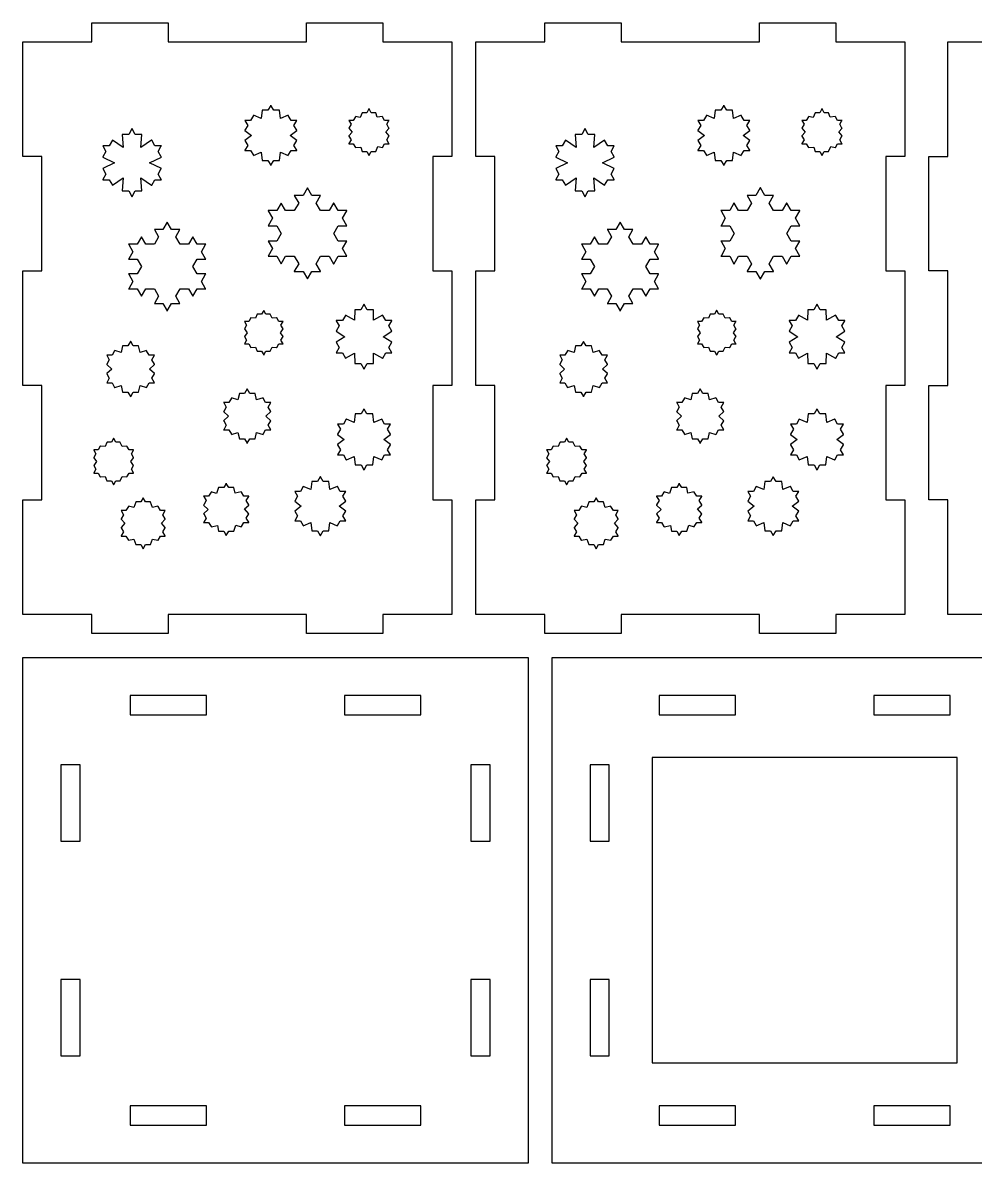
# Model space of a CAD drawing. Header units: millimetres. Extents: x 0 to 375, y -239 to 0.
# Drawn here: x 0 to 199.8, y -239 to 0 of the extents above; entities that cross this region are included whole.
import ezdxf

# ---------------------------------------------------------------- set-up
doc = ezdxf.new("R2010")
doc.units = ezdxf.units.MM
doc.layers.add('CUT', color=1, linetype='Continuous')

msp = doc.modelspace()

# ---------------------------------------------------------------- linework, layer by layer
at = {"layer": 'CUT'}
for points in [[(4, -124), (0, -124), (0, -100), (4, -100), (4, -76), (0, -76), (0, -52), (4, -52), (4, -28), (0, -28), (0, -4), (4, -4), (14.5, -4), (14.5, 0), (30.5, 0), (30.5, -4), (59.5, -4), (59.5, 0), (75.5, 0), (75.5, -4), (86, -4), (90, -4), (90, -28), (86, -28), (86, -52), (90, -52), (90, -76), (86, -76), (86, -100), (90, -100), (90, -124), (86, -124), (75.5, -124), (75.5, -128), (59.5, -128), (59.5, -124), (30.5, -124), (30.5, -128), (14.5, -128), (14.5, -124), (4, -124)], [(99, -124), (95, -124), (95, -100), (99, -100), (99, -76), (95, -76), (95, -52), (99, -52), (99, -28), (95, -28), (95, -4), (99, -4), (109.5, -4), (109.5, 0), (125.5, 0), (125.5, -4), (154.5, -4), (154.5, 0), (170.5, 0), (170.5, -4), (181, -4), (185, -4), (185, -28), (181, -28), (181, -52), (185, -52), (185, -76), (181, -76), (181, -100), (185, -100), (185, -124), (181, -124), (170.5, -124), (170.5, -128), (154.5, -128), (154.5, -124), (125.5, -124), (125.5, -128), (109.5, -128), (109.5, -124), (99, -124)], [(46.59, -22.51), (46.57, -22.54), (47.96, -23.59), (46.57, -24.64), (46.59, -24.66), (47.18, -25.68), (46.59, -26.71), (46.58, -26.73), (46.61, -26.73), (47.78, -26.73), (48.37, -27.75), (48.39, -27.78), (49.99, -27.11), (50.21, -28.83), (50.24, -28.83), (51.42, -28.83), (52.01, -29.85), (52.03, -29.88), (52.04, -29.85), (52.63, -28.83), (53.81, -28.83), (53.84, -28.83), (54.06, -27.11), (55.66, -27.78), (55.68, -27.75), (56.27, -26.73), (57.45, -26.73), (57.48, -26.73), (57.46, -26.71), (56.87, -25.68), (57.46, -24.66), (57.48, -24.64), (56.09, -23.59), (57.48, -22.54), (57.46, -22.51), (56.87, -21.49), (57.46, -20.47), (57.48, -20.44), (57.45, -20.44), (56.27, -20.44), (55.68, -19.42), (55.66, -19.39), (54.06, -20.07), (53.84, -18.34), (53.81, -18.34), (52.63, -18.34), (52.04, -17.32), (52.03, -17.29), (52.01, -17.32), (51.42, -18.34), (50.24, -18.34), (50.21, -18.34), (49.99, -20.07), (48.39, -19.39), (48.37, -19.42), (47.78, -20.44), (46.61, -20.44), (46.58, -20.44), (46.59, -20.47), (47.18, -21.49), (46.59, -22.51)], [(68.4, -22.06), (68.38, -22.09), (69.1, -22.9), (68.38, -23.71), (68.4, -23.74), (68.85, -24.52), (68.4, -25.31), (68.38, -25.33), (68.41, -25.33), (69.32, -25.33), (69.77, -26.12), (69.79, -26.15), (70.88, -26.03), (71.2, -26.96), (71.23, -26.96), (72.13, -26.96), (72.58, -27.74), (72.6, -27.77), (72.62, -27.74), (73.07, -26.96), (73.97, -26.96), (74.01, -26.96), (74.46, -25.95), (75.41, -26.15), (75.43, -26.12), (75.88, -25.33), (76.79, -25.33), (76.82, -25.33), (76.8, -25.31), (76.35, -24.52), (76.8, -23.74), (76.82, -23.71), (76.17, -22.82), (76.82, -22.09), (76.8, -22.06), (76.35, -21.27), (76.8, -20.49), (76.82, -20.46), (76.79, -20.46), (75.88, -20.46), (75.43, -19.68), (75.41, -19.65), (74.32, -19.76), (74.01, -18.84), (73.97, -18.84), (73.07, -18.84), (72.62, -18.05), (72.6, -18.03), (72.58, -18.05), (72.13, -18.84), (71.23, -18.84), (71.2, -18.84), (70.74, -19.85), (69.79, -19.65), (69.77, -19.68), (69.32, -20.46), (68.41, -20.46), (68.38, -20.46), (68.4, -20.49), (68.85, -21.27), (68.4, -22.06)], [(141.59, -22.51), (141.57, -22.54), (142.96, -23.59), (141.57, -24.64), (141.59, -24.66), (142.18, -25.68), (141.59, -26.71), (141.58, -26.73), (141.61, -26.73), (142.78, -26.73), (143.37, -27.75), (143.39, -27.78), (144.99, -27.11), (145.21, -28.83), (145.24, -28.83), (146.42, -28.83), (147.01, -29.85), (147.03, -29.88), (147.04, -29.85), (147.63, -28.83), (148.81, -28.83), (148.84, -28.83), (149.06, -27.11), (150.66, -27.78), (150.68, -27.75), (151.27, -26.73), (152.45, -26.73), (152.48, -26.73), (152.46, -26.71), (151.87, -25.68), (152.46, -24.66), (152.48, -24.64), (151.09, -23.59), (152.48, -22.54), (152.46, -22.51), (151.87, -21.49), (152.46, -20.47), (152.48, -20.44), (152.45, -20.44), (151.27, -20.44), (150.68, -19.42), (150.66, -19.39), (149.06, -20.07), (148.84, -18.34), (148.81, -18.34), (147.63, -18.34), (147.04, -17.32), (147.03, -17.29), (147.01, -17.32), (146.42, -18.34), (145.24, -18.34), (145.21, -18.34), (144.99, -20.07), (143.39, -19.39), (143.37, -19.42), (142.78, -20.44), (141.61, -20.44), (141.58, -20.44), (141.59, -20.47), (142.18, -21.49), (141.59, -22.51)], [(163.4, -22.06), (163.38, -22.09), (164.1, -22.9), (163.38, -23.71), (163.4, -23.74), (163.85, -24.52), (163.4, -25.31), (163.38, -25.33), (163.41, -25.33), (164.32, -25.33), (164.77, -26.12), (164.79, -26.15), (165.88, -26.03), (166.2, -26.96), (166.23, -26.96), (167.13, -26.96), (167.58, -27.74), (167.6, -27.77), (167.62, -27.74), (168.07, -26.96), (168.97, -26.96), (169.01, -26.96), (169.46, -25.95), (170.41, -26.15), (170.43, -26.12), (170.88, -25.33), (171.79, -25.33), (171.82, -25.33), (171.8, -25.31), (171.35, -24.52), (171.8, -23.74), (171.82, -23.71), (171.17, -22.82), (171.82, -22.09), (171.8, -22.06), (171.35, -21.27), (171.8, -20.49), (171.82, -20.46), (171.79, -20.46), (170.88, -20.46), (170.43, -19.68), (170.41, -19.65), (169.32, -19.76), (169.01, -18.84), (168.97, -18.84), (168.07, -18.84), (167.62, -18.05), (167.6, -18.03), (167.58, -18.05), (167.13, -18.84), (166.23, -18.84), (166.2, -18.84), (165.74, -19.85), (164.79, -19.65), (164.77, -19.68), (164.32, -20.46), (163.41, -20.46), (163.38, -20.46), (163.4, -20.49), (163.85, -21.27), (163.4, -22.06)], [(16.77, -28.11), (16.76, -28.14), (19.22, -29.32), (16.76, -30.51), (16.77, -30.54), (17.44, -31.69), (16.77, -32.85), (16.76, -32.87), (16.79, -32.88), (18.13, -32.88), (18.79, -34.03), (18.81, -34.06), (21.07, -32.52), (20.86, -35.24), (20.89, -35.24), (22.23, -35.24), (22.89, -36.4), (22.91, -36.43), (22.93, -36.4), (23.59, -35.24), (24.93, -35.24), (24.96, -35.24), (24.76, -32.52), (27.01, -34.06), (27.03, -34.03), (27.7, -32.88), (29.03, -32.88), (29.06, -32.87), (29.05, -32.85), (28.38, -31.69), (29.05, -30.54), (29.06, -30.51), (26.6, -29.32), (29.06, -28.14), (29.05, -28.11), (28.38, -26.96), (29.05, -25.8), (29.06, -25.77), (29.03, -25.77), (27.7, -25.77), (27.03, -24.62), (27.01, -24.59), (24.76, -26.13), (24.96, -23.4), (24.93, -23.4), (23.59, -23.4), (22.93, -22.25), (22.91, -22.22), (22.89, -22.25), (22.23, -23.4), (20.89, -23.4), (20.86, -23.4), (21.07, -26.13), (18.81, -24.59), (18.79, -24.62), (18.13, -25.77), (16.79, -25.77), (16.76, -25.77), (16.77, -25.8), (17.44, -26.96), (16.77, -28.11)], [(111.77, -28.11), (111.76, -28.14), (114.22, -29.32), (111.76, -30.51), (111.77, -30.54), (112.44, -31.69), (111.77, -32.85), (111.76, -32.87), (111.79, -32.88), (113.13, -32.88), (113.79, -34.03), (113.81, -34.06), (116.07, -32.52), (115.86, -35.24), (115.89, -35.24), (117.23, -35.24), (117.89, -36.4), (117.91, -36.43), (117.93, -36.4), (118.59, -35.24), (119.93, -35.24), (119.96, -35.24), (119.76, -32.52), (122.01, -34.06), (122.03, -34.03), (122.7, -32.88), (124.03, -32.88), (124.06, -32.87), (124.05, -32.85), (123.38, -31.69), (124.05, -30.54), (124.06, -30.51), (121.6, -29.32), (124.06, -28.14), (124.05, -28.11), (123.38, -26.96), (124.05, -25.8), (124.06, -25.77), (124.03, -25.77), (122.7, -25.77), (122.03, -24.62), (122.01, -24.59), (119.76, -26.13), (119.96, -23.4), (119.93, -23.4), (118.59, -23.4), (117.93, -22.25), (117.91, -22.22), (117.89, -22.25), (117.23, -23.4), (115.89, -23.4), (115.86, -23.4), (116.07, -26.13), (113.81, -24.59), (113.79, -24.62), (113.13, -25.77), (111.79, -25.77), (111.76, -25.77), (111.77, -25.8), (112.44, -26.96), (111.77, -28.11)], [(54.18, -44.14), (53.26, -45.73), (51.46, -45.73), (51.43, -45.73), (51.44, -45.76), (52.34, -47.32), (51.44, -48.88), (51.43, -48.91), (51.46, -48.91), (53.26, -48.91), (54.16, -50.48), (54.18, -50.5), (54.2, -50.48), (55.1, -48.91), (56.94, -48.91), (57.86, -50.5), (56.95, -52.07), (56.94, -52.09), (56.97, -52.1), (58.77, -52.1), (59.68, -53.66), (59.69, -53.68), (59.71, -53.66), (60.61, -52.1), (62.42, -52.1), (62.45, -52.09), (62.43, -52.07), (61.53, -50.5), (62.45, -48.91), (64.29, -48.91), (65.19, -50.48), (65.21, -50.5), (65.22, -50.48), (66.12, -48.91), (67.93, -48.91), (67.96, -48.91), (67.95, -48.88), (67.04, -47.32), (67.95, -45.76), (67.96, -45.73), (67.93, -45.73), (66.12, -45.73), (65.21, -44.14), (66.12, -42.55), (67.93, -42.55), (67.96, -42.55), (67.95, -42.52), (67.04, -40.96), (67.95, -39.39), (67.96, -39.37), (67.93, -39.36), (66.12, -39.36), (65.22, -37.8), (65.21, -37.78), (65.19, -37.8), (64.29, -39.36), (62.45, -39.36), (61.53, -37.77), (62.43, -36.21), (62.45, -36.18), (62.42, -36.18), (60.61, -36.18), (59.71, -34.62), (59.69, -34.59), (59.68, -34.62), (58.77, -36.18), (56.97, -36.18), (56.94, -36.18), (56.95, -36.21), (57.86, -37.77), (56.94, -39.36), (55.1, -39.36), (54.2, -37.8), (54.18, -37.78), (54.16, -37.8), (53.26, -39.36), (51.46, -39.36), (51.43, -39.37), (51.44, -39.39), (52.34, -40.96), (51.44, -42.52), (51.43, -42.55), (51.46, -42.55), (53.26, -42.55), (54.18, -44.14)], [(149.18, -44.14), (148.26, -45.73), (146.46, -45.73), (146.43, -45.73), (146.44, -45.76), (147.34, -47.32), (146.44, -48.88), (146.43, -48.91), (146.46, -48.91), (148.26, -48.91), (149.16, -50.48), (149.18, -50.5), (149.2, -50.48), (150.1, -48.91), (151.94, -48.91), (152.86, -50.5), (151.95, -52.07), (151.94, -52.09), (151.97, -52.1), (153.77, -52.1), (154.68, -53.66), (154.69, -53.68), (154.71, -53.66), (155.61, -52.1), (157.42, -52.1), (157.45, -52.09), (157.43, -52.07), (156.53, -50.5), (157.45, -48.91), (159.29, -48.91), (160.19, -50.48), (160.21, -50.5), (160.22, -50.48), (161.12, -48.91), (162.93, -48.91), (162.96, -48.91), (162.95, -48.88), (162.04, -47.32), (162.95, -45.76), (162.96, -45.73), (162.93, -45.73), (161.12, -45.73), (160.21, -44.14), (161.12, -42.55), (162.93, -42.55), (162.96, -42.55), (162.95, -42.52), (162.04, -40.96), (162.95, -39.39), (162.96, -39.37), (162.93, -39.36), (161.12, -39.36), (160.22, -37.8), (160.21, -37.78), (160.19, -37.8), (159.29, -39.36), (157.45, -39.36), (156.53, -37.77), (157.43, -36.21), (157.45, -36.18), (157.42, -36.18), (155.61, -36.18), (154.71, -34.62), (154.69, -34.59), (154.68, -34.62), (153.77, -36.18), (151.97, -36.18), (151.94, -36.18), (151.95, -36.21), (152.86, -37.77), (151.94, -39.36), (150.1, -39.36), (149.2, -37.8), (149.18, -37.78), (149.16, -37.8), (148.26, -39.36), (146.46, -39.36), (146.43, -39.37), (146.44, -39.39), (147.34, -40.96), (146.44, -42.52), (146.43, -42.55), (146.46, -42.55), (148.26, -42.55), (149.18, -44.14)], [(22.22, -52.67), (23.1, -54.19), (22.22, -55.72), (22.2, -55.75), (22.23, -55.75), (24, -55.75), (24.88, -57.28), (24.89, -57.3), (24.91, -57.28), (25.79, -55.75), (27.59, -55.75), (28.49, -57.3), (27.6, -58.83), (27.59, -58.86), (27.62, -58.86), (29.38, -58.86), (30.27, -60.39), (30.28, -60.41), (30.3, -60.39), (31.18, -58.86), (32.94, -58.86), (32.97, -58.86), (32.96, -58.83), (32.08, -57.3), (32.98, -55.75), (34.77, -55.75), (35.65, -57.28), (35.67, -57.3), (35.69, -57.28), (36.57, -55.75), (38.33, -55.75), (38.36, -55.75), (38.35, -55.72), (37.47, -54.19), (38.35, -52.67), (38.36, -52.64), (38.33, -52.64), (36.57, -52.64), (35.67, -51.08), (36.57, -49.53), (38.33, -49.53), (38.36, -49.52), (38.35, -49.5), (37.47, -47.97), (38.35, -46.44), (38.36, -46.42), (38.33, -46.42), (36.57, -46.42), (35.69, -44.89), (35.67, -44.86), (35.65, -44.89), (34.77, -46.42), (32.98, -46.42), (32.08, -44.86), (32.96, -43.33), (32.97, -43.31), (32.94, -43.3), (31.18, -43.3), (30.3, -41.78), (30.28, -41.75), (30.27, -41.78), (29.38, -43.3), (27.62, -43.3), (27.59, -43.31), (27.6, -43.33), (28.49, -44.86), (27.59, -46.42), (25.79, -46.42), (24.91, -44.89), (24.89, -44.86), (24.88, -44.89), (24, -46.42), (22.23, -46.42), (22.2, -46.42), (22.22, -46.44), (23.1, -47.97), (22.22, -49.5), (22.2, -49.52), (22.23, -49.53), (24, -49.53), (24.89, -51.08), (24, -52.64), (22.23, -52.64), (22.2, -52.64), (22.22, -52.67)], [(117.22, -52.67), (118.1, -54.19), (117.22, -55.72), (117.2, -55.75), (117.23, -55.75), (119, -55.75), (119.88, -57.28), (119.89, -57.3), (119.91, -57.28), (120.79, -55.75), (122.59, -55.75), (123.49, -57.3), (122.6, -58.83), (122.59, -58.86), (122.62, -58.86), (124.38, -58.86), (125.27, -60.39), (125.28, -60.41), (125.3, -60.39), (126.18, -58.86), (127.94, -58.86), (127.97, -58.86), (127.96, -58.83), (127.08, -57.3), (127.98, -55.75), (129.77, -55.75), (130.65, -57.28), (130.67, -57.3), (130.69, -57.28), (131.57, -55.75), (133.33, -55.75), (133.36, -55.75), (133.35, -55.72), (132.47, -54.19), (133.35, -52.67), (133.36, -52.64), (133.33, -52.64), (131.57, -52.64), (130.67, -51.08), (131.57, -49.53), (133.33, -49.53), (133.36, -49.52), (133.35, -49.5), (132.47, -47.97), (133.35, -46.44), (133.36, -46.42), (133.33, -46.42), (131.57, -46.42), (130.69, -44.89), (130.67, -44.86), (130.65, -44.89), (129.77, -46.42), (127.98, -46.42), (127.08, -44.86), (127.96, -43.33), (127.97, -43.31), (127.94, -43.3), (126.18, -43.3), (125.3, -41.78), (125.28, -41.75), (125.27, -41.78), (124.38, -43.3), (122.62, -43.3), (122.59, -43.31), (122.6, -43.33), (123.49, -44.86), (122.59, -46.42), (120.79, -46.42), (119.91, -44.89), (119.89, -44.86), (119.88, -44.89), (119, -46.42), (117.23, -46.42), (117.2, -46.42), (117.22, -46.44), (118.1, -47.97), (117.22, -49.5), (117.2, -49.52), (117.23, -49.53), (119, -49.53), (119.89, -51.08), (119, -52.64), (117.23, -52.64), (117.2, -52.64), (117.22, -52.67)], [(65.75, -64.64), (65.73, -64.66), (67.57, -65.79), (65.73, -66.92), (65.75, -66.94), (66.38, -68.04), (65.75, -69.14), (65.73, -69.16), (65.76, -69.17), (67.03, -69.17), (67.66, -70.26), (67.68, -70.29), (69.57, -69.26), (69.63, -71.41), (69.66, -71.42), (70.93, -71.42), (71.56, -72.51), (71.58, -72.54), (71.59, -72.51), (72.23, -71.42), (73.49, -71.42), (73.52, -71.41), (73.58, -69.26), (75.47, -70.29), (75.49, -70.26), (76.12, -69.17), (77.39, -69.17), (77.42, -69.16), (77.41, -69.14), (76.77, -68.04), (77.41, -66.94), (77.42, -66.92), (75.58, -65.79), (77.42, -64.66), (77.41, -64.64), (76.77, -63.54), (77.41, -62.44), (77.42, -62.42), (77.39, -62.41), (76.12, -62.41), (75.49, -61.32), (75.47, -61.29), (73.58, -62.32), (73.52, -60.17), (73.49, -60.16), (72.23, -60.16), (71.59, -59.07), (71.58, -59.04), (71.56, -59.07), (70.93, -60.16), (69.66, -60.16), (69.63, -60.17), (69.57, -62.32), (67.68, -61.29), (67.66, -61.32), (67.03, -62.41), (65.76, -62.41), (65.73, -62.42), (65.75, -62.44), (66.38, -63.54), (65.75, -64.64)], [(160.75, -64.64), (160.73, -64.66), (162.57, -65.79), (160.73, -66.92), (160.75, -66.94), (161.38, -68.04), (160.75, -69.14), (160.73, -69.16), (160.76, -69.17), (162.03, -69.17), (162.66, -70.26), (162.68, -70.29), (164.57, -69.26), (164.63, -71.41), (164.66, -71.42), (165.93, -71.42), (166.56, -72.51), (166.58, -72.54), (166.59, -72.51), (167.23, -71.42), (168.49, -71.42), (168.52, -71.41), (168.58, -69.26), (170.47, -70.29), (170.49, -70.26), (171.12, -69.17), (172.39, -69.17), (172.42, -69.16), (172.41, -69.14), (171.77, -68.04), (172.41, -66.94), (172.42, -66.92), (170.58, -65.79), (172.42, -64.66), (172.41, -64.64), (171.77, -63.54), (172.41, -62.44), (172.42, -62.42), (172.39, -62.41), (171.12, -62.41), (170.49, -61.32), (170.47, -61.29), (168.58, -62.32), (168.52, -60.17), (168.49, -60.16), (167.23, -60.16), (166.59, -59.07), (166.58, -59.04), (166.56, -59.07), (165.93, -60.16), (164.66, -60.16), (164.63, -60.17), (164.57, -62.32), (162.68, -61.29), (162.66, -61.32), (162.03, -62.41), (160.76, -62.41), (160.73, -62.42), (160.75, -62.44), (161.38, -63.54), (160.75, -64.64)], [(46.5, -64.14), (46.48, -64.16), (47.04, -64.95), (46.48, -65.73), (46.5, -65.75), (46.93, -66.51), (46.5, -67.26), (46.48, -67.29), (46.51, -67.29), (47.38, -67.29), (47.82, -68.04), (47.83, -68.07), (48.79, -67.97), (49.19, -68.85), (49.22, -68.85), (50.09, -68.85), (50.52, -69.61), (50.54, -69.63), (50.56, -69.61), (50.99, -68.85), (51.86, -68.85), (51.89, -68.85), (52.29, -67.97), (53.24, -68.07), (53.26, -68.04), (53.7, -67.29), (54.57, -67.29), (54.6, -67.29), (54.58, -67.26), (54.15, -66.51), (54.58, -65.75), (54.6, -65.73), (54.04, -64.95), (54.6, -64.16), (54.58, -64.14), (54.15, -63.38), (54.58, -62.63), (54.6, -62.6), (54.57, -62.6), (53.7, -62.6), (53.26, -61.85), (53.24, -61.82), (52.29, -61.92), (51.89, -61.04), (51.86, -61.04), (50.99, -61.04), (50.56, -60.29), (50.54, -60.26), (50.52, -60.29), (50.09, -61.04), (49.22, -61.04), (49.19, -61.04), (48.79, -61.92), (47.83, -61.82), (47.82, -61.85), (47.38, -62.6), (46.51, -62.6), (46.48, -62.6), (46.5, -62.63), (46.93, -63.38), (46.5, -64.14)], [(141.5, -64.14), (141.48, -64.16), (142.04, -64.95), (141.48, -65.73), (141.5, -65.75), (141.93, -66.51), (141.5, -67.26), (141.48, -67.29), (141.51, -67.29), (142.38, -67.29), (142.82, -68.04), (142.83, -68.07), (143.79, -67.97), (144.19, -68.85), (144.22, -68.85), (145.09, -68.85), (145.52, -69.61), (145.54, -69.63), (145.56, -69.61), (145.99, -68.85), (146.86, -68.85), (146.89, -68.85), (147.29, -67.97), (148.24, -68.07), (148.26, -68.04), (148.7, -67.29), (149.57, -67.29), (149.6, -67.29), (149.58, -67.26), (149.15, -66.51), (149.58, -65.75), (149.6, -65.73), (149.04, -64.95), (149.6, -64.16), (149.58, -64.14), (149.15, -63.38), (149.58, -62.63), (149.6, -62.6), (149.57, -62.6), (148.7, -62.6), (148.26, -61.85), (148.24, -61.82), (147.29, -61.92), (146.89, -61.04), (146.86, -61.04), (145.99, -61.04), (145.56, -60.29), (145.54, -60.26), (145.52, -60.29), (145.09, -61.04), (144.22, -61.04), (144.19, -61.04), (143.79, -61.92), (142.83, -61.82), (142.82, -61.85), (142.38, -62.6), (141.51, -62.6), (141.48, -62.6), (141.5, -62.63), (141.93, -63.38), (141.5, -64.14)], [(17.61, -71.57), (17.6, -71.6), (18.64, -72.57), (17.6, -73.53), (17.61, -73.56), (18.15, -74.5), (17.61, -75.44), (17.6, -75.46), (17.63, -75.46), (18.71, -75.46), (19.25, -76.4), (19.27, -76.43), (20.63, -76.01), (20.94, -77.4), (20.98, -77.4), (22.06, -77.4), (22.6, -78.34), (22.62, -78.36), (22.63, -78.34), (23.18, -77.4), (24.26, -77.4), (24.29, -77.4), (24.61, -76.01), (25.96, -76.43), (25.98, -76.4), (26.52, -75.46), (27.61, -75.46), (27.64, -75.46), (27.62, -75.44), (27.08, -74.5), (27.62, -73.56), (27.64, -73.53), (26.59, -72.57), (27.64, -71.6), (27.62, -71.57), (27.08, -70.63), (27.62, -69.69), (27.64, -69.67), (27.61, -69.67), (26.52, -69.67), (25.98, -68.73), (25.96, -68.7), (24.61, -69.12), (24.29, -67.73), (24.26, -67.73), (23.18, -67.73), (22.63, -66.79), (22.62, -66.77), (22.6, -66.79), (22.06, -67.73), (20.98, -67.73), (20.94, -67.73), (20.63, -69.12), (19.27, -68.7), (19.25, -68.73), (18.71, -69.67), (17.63, -69.67), (17.6, -69.67), (17.61, -69.69), (18.15, -70.63), (17.61, -71.57)], [(112.61, -71.57), (112.6, -71.6), (113.64, -72.57), (112.6, -73.53), (112.61, -73.56), (113.15, -74.5), (112.61, -75.44), (112.6, -75.46), (112.63, -75.46), (113.71, -75.46), (114.25, -76.4), (114.27, -76.43), (115.63, -76.01), (115.94, -77.4), (115.98, -77.4), (117.06, -77.4), (117.6, -78.34), (117.62, -78.36), (117.63, -78.34), (118.18, -77.4), (119.26, -77.4), (119.29, -77.4), (119.61, -76.01), (120.96, -76.43), (120.98, -76.4), (121.52, -75.46), (122.61, -75.46), (122.64, -75.46), (122.62, -75.44), (122.08, -74.5), (122.62, -73.56), (122.64, -73.53), (121.59, -72.57), (122.64, -71.6), (122.62, -71.57), (122.08, -70.63), (122.62, -69.69), (122.64, -69.67), (122.61, -69.67), (121.52, -69.67), (120.98, -68.73), (120.96, -68.7), (119.61, -69.12), (119.29, -67.73), (119.26, -67.73), (118.18, -67.73), (117.63, -66.79), (117.62, -66.77), (117.6, -66.79), (117.06, -67.73), (115.98, -67.73), (115.94, -67.73), (115.63, -69.12), (114.27, -68.7), (114.25, -68.73), (113.71, -69.67), (112.63, -69.67), (112.6, -69.67), (112.61, -69.69), (113.15, -70.63), (112.61, -71.57)], [(42.14, -81.46), (42.12, -81.48), (43.15, -82.44), (42.12, -83.39), (42.14, -83.42), (42.67, -84.34), (42.14, -85.27), (42.12, -85.3), (42.15, -85.3), (43.22, -85.3), (43.76, -86.22), (43.77, -86.25), (45.11, -85.84), (45.42, -87.2), (45.46, -87.2), (46.52, -87.2), (47.06, -88.13), (47.07, -88.15), (47.09, -88.13), (47.63, -87.2), (48.69, -87.2), (48.72, -87.2), (49.04, -85.84), (50.38, -86.25), (50.39, -86.22), (50.93, -85.3), (52, -85.3), (52.03, -85.3), (52.01, -85.27), (51.48, -84.34), (52.01, -83.42), (52.03, -83.39), (51, -82.44), (52.03, -81.48), (52.01, -81.46), (51.48, -80.53), (52.01, -79.6), (52.03, -79.58), (52, -79.58), (50.93, -79.58), (50.39, -78.65), (50.38, -78.62), (49.04, -79.04), (48.72, -77.67), (48.69, -77.67), (47.63, -77.67), (47.09, -76.74), (47.07, -76.72), (47.06, -76.74), (46.52, -77.67), (45.46, -77.67), (45.42, -77.67), (45.11, -79.04), (43.77, -78.62), (43.76, -78.65), (43.22, -79.58), (42.15, -79.58), (42.12, -79.58), (42.14, -79.6), (42.67, -80.53), (42.14, -81.46)], [(137.14, -81.46), (137.12, -81.48), (138.15, -82.44), (137.12, -83.39), (137.14, -83.42), (137.67, -84.34), (137.14, -85.27), (137.12, -85.3), (137.15, -85.3), (138.22, -85.3), (138.76, -86.22), (138.77, -86.25), (140.11, -85.84), (140.42, -87.2), (140.46, -87.2), (141.52, -87.2), (142.06, -88.13), (142.07, -88.15), (142.09, -88.13), (142.63, -87.2), (143.69, -87.2), (143.72, -87.2), (144.04, -85.84), (145.38, -86.25), (145.39, -86.22), (145.93, -85.3), (147, -85.3), (147.03, -85.3), (147.01, -85.27), (146.48, -84.34), (147.01, -83.42), (147.03, -83.39), (146, -82.44), (147.03, -81.48), (147.01, -81.46), (146.48, -80.53), (147.01, -79.6), (147.03, -79.58), (147, -79.58), (145.93, -79.58), (145.39, -78.65), (145.38, -78.62), (144.04, -79.04), (143.72, -77.67), (143.69, -77.67), (142.63, -77.67), (142.09, -76.74), (142.07, -76.72), (142.06, -76.74), (141.52, -77.67), (140.46, -77.67), (140.42, -77.67), (140.11, -79.04), (138.77, -78.62), (138.76, -78.65), (138.22, -79.58), (137.15, -79.58), (137.12, -79.58), (137.14, -79.6), (137.67, -80.53), (137.14, -81.46)], [(66.03, -86.23), (66.01, -86.26), (67.43, -87.33), (66.01, -88.4), (66.03, -88.42), (66.63, -89.47), (66.03, -90.51), (66.01, -90.53), (66.04, -90.53), (67.25, -90.53), (67.85, -91.58), (67.86, -91.6), (69.5, -90.91), (69.72, -92.67), (69.75, -92.67), (70.95, -92.67), (71.55, -93.71), (71.57, -93.74), (71.58, -93.71), (72.18, -92.67), (73.39, -92.67), (73.42, -92.67), (73.64, -90.91), (75.27, -91.6), (75.29, -91.58), (75.89, -90.53), (77.09, -90.53), (77.12, -90.53), (77.11, -90.51), (76.51, -89.47), (77.11, -88.42), (77.12, -88.4), (75.71, -87.33), (77.12, -86.26), (77.11, -86.23), (76.51, -85.19), (77.11, -84.15), (77.12, -84.12), (77.09, -84.12), (75.89, -84.12), (75.29, -83.08), (75.27, -83.05), (73.64, -83.74), (73.42, -81.98), (73.39, -81.98), (72.18, -81.98), (71.58, -80.94), (71.57, -80.91), (71.55, -80.94), (70.95, -81.98), (69.75, -81.98), (69.72, -81.98), (69.5, -83.74), (67.86, -83.05), (67.85, -83.08), (67.25, -84.12), (66.04, -84.12), (66.01, -84.12), (66.03, -84.15), (66.63, -85.19), (66.03, -86.23)], [(161.03, -86.23), (161.01, -86.26), (162.43, -87.33), (161.01, -88.4), (161.03, -88.42), (161.63, -89.47), (161.03, -90.51), (161.01, -90.53), (161.04, -90.53), (162.25, -90.53), (162.85, -91.58), (162.86, -91.6), (164.5, -90.91), (164.72, -92.67), (164.75, -92.67), (165.95, -92.67), (166.55, -93.71), (166.57, -93.74), (166.58, -93.71), (167.18, -92.67), (168.39, -92.67), (168.42, -92.67), (168.64, -90.91), (170.27, -91.6), (170.29, -91.58), (170.89, -90.53), (172.09, -90.53), (172.12, -90.53), (172.11, -90.51), (171.51, -89.47), (172.11, -88.42), (172.12, -88.4), (170.71, -87.33), (172.12, -86.26), (172.11, -86.23), (171.51, -85.19), (172.11, -84.15), (172.12, -84.12), (172.09, -84.12), (170.89, -84.12), (170.29, -83.08), (170.27, -83.05), (168.64, -83.74), (168.42, -81.98), (168.39, -81.98), (167.18, -81.98), (166.58, -80.94), (166.57, -80.91), (166.55, -80.94), (165.95, -81.98), (164.75, -81.98), (164.72, -81.98), (164.5, -83.74), (162.86, -83.05), (162.85, -83.08), (162.25, -84.12), (161.04, -84.12), (161.01, -84.12), (161.03, -84.15), (161.63, -85.19), (161.03, -86.23)], [(14.89, -91.11), (14.87, -91.14), (15.45, -91.95), (14.87, -92.75), (14.89, -92.78), (15.34, -93.56), (14.89, -94.33), (14.87, -94.36), (14.9, -94.36), (15.8, -94.36), (16.25, -95.14), (16.27, -95.16), (17.25, -95.06), (17.66, -95.97), (17.69, -95.97), (18.59, -95.97), (19.04, -96.75), (19.05, -96.77), (19.07, -96.75), (19.52, -95.97), (20.41, -95.97), (20.44, -95.97), (20.85, -95.06), (21.84, -95.16), (21.85, -95.14), (22.3, -94.36), (23.2, -94.36), (23.23, -94.36), (23.21, -94.33), (22.77, -93.56), (23.21, -92.78), (23.23, -92.75), (22.65, -91.95), (23.23, -91.14), (23.21, -91.11), (22.77, -90.34), (23.21, -89.56), (23.23, -89.54), (23.2, -89.53), (22.3, -89.53), (21.85, -88.76), (21.84, -88.73), (20.85, -88.83), (20.44, -87.93), (20.41, -87.92), (19.52, -87.92), (19.07, -87.15), (19.05, -87.12), (19.04, -87.15), (18.59, -87.92), (17.69, -87.92), (17.66, -87.93), (17.25, -88.83), (16.27, -88.73), (16.25, -88.76), (15.8, -89.53), (14.9, -89.53), (14.87, -89.54), (14.89, -89.56), (15.34, -90.34), (14.89, -91.11)], [(109.89, -91.11), (109.87, -91.14), (110.45, -91.95), (109.87, -92.75), (109.89, -92.78), (110.34, -93.56), (109.89, -94.33), (109.87, -94.36), (109.9, -94.36), (110.8, -94.36), (111.25, -95.14), (111.27, -95.16), (112.25, -95.06), (112.66, -95.97), (112.69, -95.97), (113.59, -95.97), (114.04, -96.75), (114.05, -96.77), (114.07, -96.75), (114.52, -95.97), (115.41, -95.97), (115.44, -95.97), (115.85, -95.06), (116.84, -95.16), (116.85, -95.14), (117.3, -94.36), (118.2, -94.36), (118.23, -94.36), (118.21, -94.33), (117.77, -93.56), (118.21, -92.78), (118.23, -92.75), (117.65, -91.95), (118.23, -91.14), (118.21, -91.11), (117.77, -90.34), (118.21, -89.56), (118.23, -89.54), (118.2, -89.53), (117.3, -89.53), (116.85, -88.76), (116.84, -88.73), (115.85, -88.83), (115.44, -87.93), (115.41, -87.92), (114.52, -87.92), (114.07, -87.15), (114.05, -87.12), (114.04, -87.15), (113.59, -87.92), (112.69, -87.92), (112.66, -87.93), (112.25, -88.83), (111.27, -88.73), (111.25, -88.76), (110.8, -89.53), (109.9, -89.53), (109.87, -89.54), (109.89, -89.56), (110.34, -90.34), (109.89, -91.11)], [(57.05, -100.26), (58.41, -101.29), (57.05, -102.32), (57.06, -102.35), (57.64, -103.35), (57.06, -104.35), (57.05, -104.38), (57.08, -104.38), (58.23, -104.38), (58.81, -105.38), (58.83, -105.41), (60.4, -104.75), (60.61, -106.44), (60.64, -106.44), (61.8, -106.44), (62.38, -107.44), (62.39, -107.47), (62.41, -107.44), (62.99, -106.44), (64.14, -106.44), (64.18, -106.44), (64.39, -104.75), (65.96, -105.41), (65.98, -105.38), (66.56, -104.38), (67.71, -104.38), (67.74, -104.38), (67.73, -104.35), (67.15, -103.35), (67.73, -102.35), (67.74, -102.32), (66.38, -101.29), (67.74, -100.26), (67.73, -100.23), (67.15, -99.23), (67.73, -98.23), (67.74, -98.2), (67.71, -98.2), (66.56, -98.2), (65.98, -97.2), (65.96, -97.18), (64.39, -97.84), (64.18, -96.14), (64.14, -96.14), (62.99, -96.14), (62.41, -95.14), (62.39, -95.12), (62.38, -95.14), (61.8, -96.14), (60.64, -96.14), (60.61, -96.14), (60.4, -97.84), (58.83, -97.18), (58.81, -97.2), (58.23, -98.2), (57.08, -98.2), (57.05, -98.2), (57.06, -98.23), (57.64, -99.23), (57.06, -100.23), (57.05, -100.26)], [(152.05, -100.26), (153.41, -101.29), (152.05, -102.32), (152.06, -102.35), (152.64, -103.35), (152.06, -104.35), (152.05, -104.38), (152.08, -104.38), (153.23, -104.38), (153.81, -105.38), (153.83, -105.41), (155.4, -104.75), (155.61, -106.44), (155.64, -106.44), (156.8, -106.44), (157.38, -107.44), (157.39, -107.47), (157.41, -107.44), (157.99, -106.44), (159.14, -106.44), (159.18, -106.44), (159.39, -104.75), (160.96, -105.41), (160.98, -105.38), (161.56, -104.38), (162.71, -104.38), (162.74, -104.38), (162.73, -104.35), (162.15, -103.35), (162.73, -102.35), (162.74, -102.32), (161.38, -101.29), (162.74, -100.26), (162.73, -100.23), (162.15, -99.23), (162.73, -98.23), (162.74, -98.2), (162.71, -98.2), (161.56, -98.2), (160.98, -97.2), (160.96, -97.18), (159.39, -97.84), (159.18, -96.14), (159.14, -96.14), (157.99, -96.14), (157.41, -95.14), (157.39, -95.12), (157.38, -95.14), (156.8, -96.14), (155.64, -96.14), (155.61, -96.14), (155.4, -97.84), (153.83, -97.18), (153.81, -97.2), (153.23, -98.2), (152.08, -98.2), (152.05, -98.2), (152.06, -98.23), (152.64, -99.23), (152.06, -100.23), (152.05, -100.26)], [(37.94, -101.03), (37.92, -101.06), (38.91, -101.97), (37.92, -102.88), (37.94, -102.91), (38.45, -103.79), (37.94, -104.68), (37.92, -104.7), (37.95, -104.71), (38.97, -104.71), (39.48, -105.59), (39.5, -105.62), (40.81, -105.34), (41.08, -106.53), (41.11, -106.53), (42.14, -106.53), (42.65, -107.42), (42.66, -107.44), (42.68, -107.42), (43.19, -106.53), (44.21, -106.53), (44.24, -106.53), (44.66, -105.26), (45.82, -105.62), (45.84, -105.59), (46.35, -104.71), (47.37, -104.71), (47.4, -104.7), (47.39, -104.68), (46.88, -103.79), (47.39, -102.91), (47.4, -102.88), (46.51, -101.88), (47.4, -101.06), (47.39, -101.03), (46.88, -100.14), (47.39, -99.26), (47.4, -99.23), (47.37, -99.23), (46.35, -99.23), (45.84, -98.35), (45.82, -98.32), (44.51, -98.59), (44.24, -97.41), (44.21, -97.4), (43.19, -97.4), (42.68, -96.52), (42.66, -96.49), (42.65, -96.52), (42.14, -97.4), (41.11, -97.4), (41.08, -97.41), (40.66, -98.68), (39.5, -98.32), (39.48, -98.35), (38.97, -99.23), (37.95, -99.23), (37.92, -99.23), (37.94, -99.26), (38.45, -100.14), (37.94, -101.03)], [(132.94, -101.03), (132.92, -101.06), (133.91, -101.97), (132.92, -102.88), (132.94, -102.91), (133.45, -103.79), (132.94, -104.68), (132.92, -104.7), (132.95, -104.71), (133.97, -104.71), (134.48, -105.59), (134.5, -105.62), (135.81, -105.34), (136.08, -106.53), (136.11, -106.53), (137.14, -106.53), (137.65, -107.42), (137.66, -107.44), (137.68, -107.42), (138.19, -106.53), (139.21, -106.53), (139.24, -106.53), (139.66, -105.26), (140.82, -105.62), (140.84, -105.59), (141.35, -104.71), (142.37, -104.71), (142.4, -104.7), (142.39, -104.68), (141.88, -103.79), (142.39, -102.91), (142.4, -102.88), (141.51, -101.88), (142.4, -101.06), (142.39, -101.03), (141.88, -100.14), (142.39, -99.26), (142.4, -99.23), (142.37, -99.23), (141.35, -99.23), (140.84, -98.35), (140.82, -98.32), (139.51, -98.59), (139.24, -97.41), (139.21, -97.4), (138.19, -97.4), (137.68, -96.52), (137.66, -96.49), (137.65, -96.52), (137.14, -97.4), (136.11, -97.4), (136.08, -97.41), (135.66, -98.68), (134.5, -98.32), (134.48, -98.35), (133.97, -99.23), (132.95, -99.23), (132.92, -99.23), (132.94, -99.26), (133.45, -100.14), (132.94, -101.03)], [(20.61, -104), (21.4, -104.89), (20.61, -105.78), (20.62, -105.81), (21.12, -106.67), (20.62, -107.54), (20.61, -107.57), (20.64, -107.57), (21.64, -107.57), (22.14, -108.43), (22.16, -108.46), (23.32, -108.22), (23.7, -109.35), (23.73, -109.35), (24.73, -109.35), (25.23, -110.22), (25.25, -110.24), (25.26, -110.22), (25.76, -109.35), (26.76, -109.35), (26.79, -109.35), (27.17, -108.22), (28.34, -108.46), (28.36, -108.43), (28.86, -107.57), (29.85, -107.57), (29.88, -107.57), (29.87, -107.54), (29.37, -106.67), (29.87, -105.81), (29.88, -105.78), (29.1, -104.89), (29.88, -104), (29.87, -103.97), (29.37, -103.1), (29.87, -102.24), (29.88, -102.21), (29.85, -102.21), (28.86, -102.21), (28.36, -101.35), (28.34, -101.32), (27.17, -101.56), (26.79, -100.43), (26.76, -100.42), (25.76, -100.42), (25.26, -99.56), (25.25, -99.53), (25.23, -99.56), (24.73, -100.42), (23.73, -100.42), (23.7, -100.43), (23.32, -101.56), (22.16, -101.32), (22.14, -101.35), (21.64, -102.21), (20.64, -102.21), (20.61, -102.21), (20.62, -102.24), (21.12, -103.1), (20.62, -103.97), (20.61, -104)], [(115.61, -104), (116.4, -104.89), (115.61, -105.78), (115.62, -105.81), (116.12, -106.67), (115.62, -107.54), (115.61, -107.57), (115.64, -107.57), (116.64, -107.57), (117.14, -108.43), (117.16, -108.46), (118.32, -108.22), (118.7, -109.35), (118.73, -109.35), (119.73, -109.35), (120.23, -110.22), (120.25, -110.24), (120.26, -110.22), (120.76, -109.35), (121.76, -109.35), (121.79, -109.35), (122.17, -108.22), (123.34, -108.46), (123.36, -108.43), (123.86, -107.57), (124.85, -107.57), (124.88, -107.57), (124.87, -107.54), (124.37, -106.67), (124.87, -105.81), (124.88, -105.78), (124.1, -104.89), (124.88, -104), (124.87, -103.97), (124.37, -103.1), (124.87, -102.24), (124.88, -102.21), (124.85, -102.21), (123.86, -102.21), (123.36, -101.35), (123.34, -101.32), (122.17, -101.56), (121.79, -100.43), (121.76, -100.42), (120.76, -100.42), (120.26, -99.56), (120.25, -99.53), (120.23, -99.56), (119.73, -100.42), (118.73, -100.42), (118.7, -100.43), (118.32, -101.56), (117.16, -101.32), (117.14, -101.35), (116.64, -102.21), (115.64, -102.21), (115.61, -102.21), (115.62, -102.24), (116.12, -103.1), (115.62, -103.97), (115.61, -104)], [(0, -239), (0, -133), (106, -133), (106, -239), (0, -239)], [(111, -133), (217, -133), (217, -239), (111, -239), (111, -133)], [(22.5, -141), (22.5, -145), (38.5, -145), (38.5, -141), (22.5, -141)], [(67.5, -141), (67.5, -145), (83.5, -145), (83.5, -141), (67.5, -141)], [(133.5, -141), (133.5, -145), (149.5, -145), (149.5, -141), (133.5, -141)], [(178.5, -141), (178.5, -145), (194.5, -145), (194.5, -141), (178.5, -141)], [(132, -154), (132, -218), (196, -218), (196, -154), (132, -154)], [(8, -155.5), (8, -171.5), (12, -171.5), (12, -155.5), (8, -155.5)], [(94, -155.5), (94, -171.5), (98, -171.5), (98, -155.5), (94, -155.5)], [(119, -155.5), (119, -171.5), (123, -171.5), (123, -155.5), (119, -155.5)], [(8, -200.5), (8, -216.5), (12, -216.5), (12, -200.5), (8, -200.5)], [(94, -200.5), (94, -216.5), (98, -216.5), (98, -200.5), (94, -200.5)], [(119, -200.5), (119, -216.5), (123, -216.5), (123, -200.5), (119, -200.5)], [(22.5, -227), (22.5, -231), (38.5, -231), (38.5, -227), (22.5, -227)], [(67.5, -227), (67.5, -231), (83.5, -231), (83.5, -227), (67.5, -227)], [(133.5, -227), (133.5, -231), (149.5, -231), (149.5, -227), (133.5, -227)], [(178.5, -227), (178.5, -231), (194.5, -231), (194.5, -227), (178.5, -227)]]:
    msp.add_lwpolyline(points, close=True, dxfattribs=at)
msp.add_lwpolyline([(204.5, -124), (194, -124), (194, -100), (190, -100), (190, -76), (194, -76), (194, -52), (190, -52), (190, -28), (194, -28), (194, -4), (204.5, -4)], dxfattribs=at)

doc.saveas('drawing.dxf')
